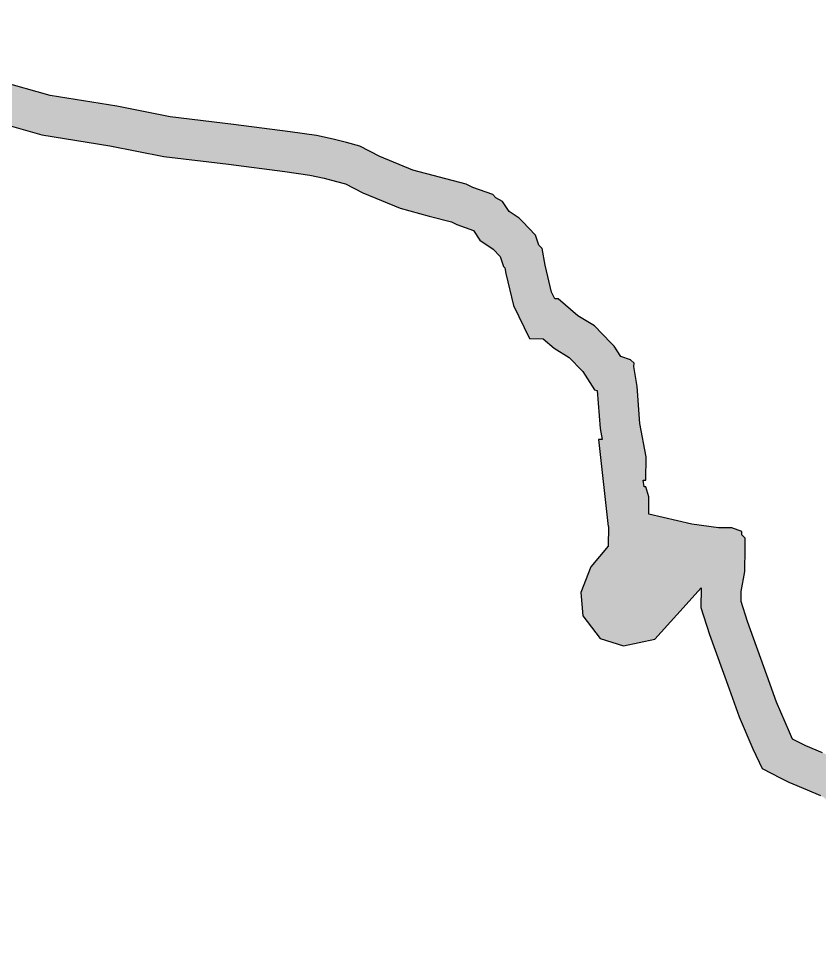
# Model space of a CAD drawing. Header units: metres. Extents: x 266352 to 301042, y 2101789 to 2138568.
# Drawn here: x 268672 to 269627, y 2134425 to 2135549 of the extents above; entities that cross this region are included whole.
import ezdxf

# ---------------------------------------------------------------- set-up
doc = ezdxf.new("R2010")
doc.units = ezdxf.units.M
doc.layers.add('MANGROOVE BUFFER ZONE', color=120, linetype='Continuous')

msp = doc.modelspace()

# ---------------------------------------------------------------- hatches: boundary and pattern name
at = {"layer": 'MANGROOVE BUFFER ZONE'}
h = msp.add_hatch(dxfattribs=at)
h.set_pattern_fill('GRASS', color=256, scale=0.59672345, angle=-0.7340003)
h.paths.add_polyline_path([(269654.2, 2135934.1), (269553.8, 2135950.8), (269516.6, 2135951.3), (269472.3, 2135950.5), (269433.1, 2135946.2), (269398.5, 2135942.4), (269344.5, 2135947.6), (269315.8, 2135956), (269262.7, 2135962.8), (269223.2, 2135955.8), (269187.7, 2135938.9), (269176.6, 2135929), (269153.7, 2135950.3), (269124.1, 2135969.8), (269078.7, 2135999), (269030, 2136015.6), (268980.3, 2136030.9), (268872.9, 2136093.4), (268798.6, 2136134.8), (268721.5, 2136146.5), (268673.3, 2136152.4), (268646.5, 2136160.6), (268624, 2136176.3), (268604.1, 2136193.1), (268566.4, 2136229.1), (268517.4, 2136259.8), (268459.6, 2136287), (268409.3, 2136320.2), (268366.5, 2136352.8), (268349.8, 2136377.5), (268345.6, 2136389.6), (268340.5, 2136439), (268318.8, 2136458.9), (268294.8, 2136464.1), (268269.8, 2136456.1), (268242.1, 2136430.4), (268235.6, 2136417.1), (268228.3, 2136405.1), (268218.3, 2136387.1), (268209.6, 2136363.2), (268207.8, 2136343.9), (268216.4, 2136331.5), (268225.3, 2136309.2), (268232.8, 2136301.5), (268239.5, 2136294.6), (268243.9, 2136285.6), (268261.5, 2136249.2), (268273.4, 2136207.5), (268287.2, 2136183.9), (268293.1, 2136171.7), (268292.8, 2136153.2), (268296.6, 2136137.3), (268296, 2136091.3), (268300, 2136091.3), (268291.3, 2136066.1), (268279.5, 2136043.3), (268279.3, 2136031.3), (268275.3, 2136023.4), (268274.9, 2135992.2), (268278.5, 2135968.3), (268278.3, 2135953), (268278.8, 2135952.1), (268274.1, 2135934.5), (268273.9, 2135917.6), (268277.5, 2135885.8), (268277.2, 2135866.9), (268290.5, 2135810.7), (268306.5, 2135766.4), (268325.5, 2135746.8), (268355.4, 2135736.4), (268361.3, 2135736.4), (268376.4, 2135724), (268439.5, 2135689.3), (268441.8, 2135668.8), (268441.6, 2135656.5), (268449.4, 2135640.5), (268449.2, 2135628), (268467, 2135609.8), (268470.9, 2135605.7), (268474.8, 2135601.7), (268482.7, 2135593.7), (268500.4, 2135575.4), (268508.4, 2135575.3), (268511.8, 2135571.9), (268524, 2135565.6), (268523.9, 2135560), (268527.1, 2135553.3), (268523.8, 2135546.8), (268523.3, 2135511.7), (268541.1, 2135493.4), (268548.9, 2135485.4), (268558.3, 2135475.8), (268574.1, 2135467.6), (268582.5, 2135459), (268590.3, 2135458.9), (268589.8, 2135427.1), (268643.4, 2135426.4), (268699.4, 2135410.7), (268780.5, 2135397.4), (268845.1, 2135384.5), (268922.1, 2135375.4), (268989.2, 2135366.6), (269019.1, 2135362.5), (269036.1, 2135358.8), (269050.8, 2135355), (269061.6, 2135352.1), (269082.4, 2135341.4), (269126.8, 2135322.9), (269161.7, 2135313.7), (269188.3, 2135306.7), (269194.6, 2135303.5), (269214.5, 2135296.6), (269222, 2135285.1), (269237.8, 2135274.3), (269246.2, 2135265.6), (269250.1, 2135253.6), (269251.8, 2135251.9), (269253, 2135245.1), (269262, 2135206.9), (269281.1, 2135167.5), (269297.3, 2135167.3), (269310.6, 2135156), (269328.4, 2135145), (269344, 2135129), (269344.6, 2135128.4), (269358.7, 2135106.6), (269361.8, 2135105.5), (269365.3, 2135060.2), (269367.7, 2135047.3), (269363.3, 2135047.4), (269375, 2134943.5), (269375.3, 2134943.5), (269375, 2134920), (269354.5, 2134895.5), (269342.4, 2134864.9), (269344.9, 2134836.9), (269365.5, 2134810.1), (269393.4, 2134801.3), (269430.8, 2134809.2), (269456.8, 2134838.3), (269485.8, 2134870.6), (269485.5, 2134846.9), (269495.7, 2134814.7), (269519.1, 2134749.9), (269531.1, 2134716.6), (269547.5, 2134678.3), (269558.8, 2134655), (269580.9, 2134643.6), (269590.6, 2134638.6), (269612.2, 2134629.6), (269628.1, 2134623), (269656.8, 2134604.5), (269682.1, 2134589.7), (269690.7, 2134582.5), (269722.3, 2134560.4), (269755, 2134553), (269779.4, 2134569.5), (269811.5, 2134562.7), (269837.1, 2134550), (269857.4, 2134532.4), (269831.8, 2134502.8), (269823.5, 2134478.1), (269836.6, 2134440), (269862.9, 2134425.4), (269916.2, 2134436.3), (269907.9, 2134453.5), (269942.6, 2134473.8), (269994, 2134474.3), (269994, 2134475.9), (269994.1, 2134482.1), (269986.1, 2134482.2), (269982.2, 2134486.3), (269946.5, 2134490.7), (269918.6, 2134487.1), (269894.6, 2134479.4), (269883.8, 2134476), (269887.6, 2134519.5), (269886.6, 2134554.9), (269874.7, 2134584.6), (269827.4, 2134608.3), (269779.9, 2134618.3), (269756.7, 2134612.8), (269737, 2134596.8), (269729.2, 2134612.8), (269709.5, 2134629), (269681.9, 2134645.3), (269650.3, 2134665.6), (269630.6, 2134673.8), (269610.8, 2134682), (269602.9, 2134686.1), (269595, 2134690.2), (269591.1, 2134698.2), (269575.6, 2134734.2), (269564.1, 2134766.2), (269541.1, 2134830.1), (269533.4, 2134854.1), (269533.6, 2134866), (269537.8, 2134889.8), (269538.2, 2134917.7), (269538.4, 2134929.6), (269534.4, 2134933.6), (269534.5, 2134937.6), (269522.6, 2134941.8), (269506.7, 2134942), (269474.9, 2134946.3), (269423.4, 2134958.1), (269423.6, 2134978.8), (269419.8, 2134990.8), (269417.8, 2134990.8), (269416.9, 2134998.8), (269419.9, 2134998.8), (269420.3, 2135026.6), (269412.8, 2135066.5), (269409.4, 2135110.3), (269405.7, 2135134.2), (269405.8, 2135138.2), (269401.8, 2135142.2), (269390, 2135146.4), (269382.2, 2135158.4), (269378.2, 2135162.4), (269358.6, 2135182.6), (269338.9, 2135194.8), (269315.3, 2135215), (269311.3, 2135215), (269307.4, 2135223), (269299.9, 2135255), (269296.1, 2135274.9), (269292.2, 2135278.9), (269288.4, 2135290.9), (269272.7, 2135307), (269268.8, 2135311.1), (269256.9, 2135319.2), (269249.1, 2135331.2), (269241.2, 2135335.3), (269237.3, 2135339.3), (269213.5, 2135347.6), (269205.6, 2135351.7), (269173.9, 2135360), (269142.2, 2135368.4), (269102.6, 2135384.8), (269078.9, 2135397), (269063, 2135401.2), (269047.2, 2135405.4), (269027.3, 2135409.6), (268995.6, 2135414), (268928.1, 2135422.8), (268852.6, 2135431.8), (268789.1, 2135444.5), (268709.7, 2135457.5), (268650.2, 2135474.2), (268638.3, 2135474.3), (268638.4, 2135478.3), (268638.4, 2135482.3), (268638.5, 2135486.2), (268638.7, 2135502.2), (268634.8, 2135510.2), (268630.8, 2135510.2), (268626.9, 2135514.2), (268615, 2135514.4), (268610.9, 2135510.5), (268606.9, 2135510.5), (268606.9, 2135506.5), (268602.9, 2135506.6), (268599, 2135510.6), (268595, 2135510.7), (268587.1, 2135514.8), (268583.2, 2135518.8), (268575.3, 2135526.8), (268571.4, 2135530.9), (268571.5, 2135534.8), (268575.5, 2135542.8), (268575.6, 2135546.7), (268575.7, 2135554.7), (268575.8, 2135562.6), (268571.9, 2135570.6), (268572, 2135578.6), (268568.1, 2135582.6), (268564.2, 2135590.6), (268560.3, 2135594.7), (268556.4, 2135602.7), (268548.5, 2135606.8), (268540.6, 2135610.8), (268532.8, 2135618.9), (268524.8, 2135623), (268520.9, 2135623), (268516.9, 2135627.1), (268509.1, 2135635.1), (268505.2, 2135639.1), (268501.2, 2135643.2), (268497.3, 2135647.2), (268497.4, 2135651.2), (268493.5, 2135659.2), (268489.6, 2135667.2), (268489.7, 2135671.2), (268486.1, 2135703), (268486.2, 2135715), (268482.3, 2135719), (268462.6, 2135731.2), (268403.3, 2135763.8), (268383.6, 2135780), (268379.7, 2135784), (268371.8, 2135784.1), (268363.8, 2135784.2), (268351.9, 2135788.3), (268348, 2135792.4), (268336.5, 2135824.3), (268325.2, 2135872.2), (268325.4, 2135888.1), (268321.8, 2135920), (268321.9, 2135928), (268326.1, 2135943.8), (268330.1, 2135947.8), (268330.2, 2135955.7), (268326.3, 2135963.7), (268326.4, 2135971.7), (268322.8, 2135995.6), (268323, 2136011.5), (268327, 2136019.4), (268327.2, 2136031.3), (268335.4, 2136047.2), (268339.5, 2136059), (268343.5, 2136059), (268347.5, 2136062.9), (268347.5, 2136066.9), (268351.6, 2136070.8), (268351.6, 2136074.8), (268351.7, 2136078.8), (268351.8, 2136086.7), (268352.3, 2136126.5), (268352.4, 2136134.5), (268348.4, 2136134.5), (268348.5, 2136138.5), (268344.5, 2136138.6), (268344.5, 2136142.5), (268340.8, 2136158.5), (268341, 2136178.4), (268337.2, 2136190.4), (268329.4, 2136206.4), (268317.8, 2136226.4), (268306.3, 2136266.4), (268287, 2136306.4), (268279.2, 2136322.4), (268275.3, 2136326.4), (268275.4, 2136334.4), (268271.4, 2136334.5), (268263.5, 2136338.5), (268259.6, 2136342.6), (268255.6, 2136346.6), (268255.7, 2136354.5), (268249.9, 2136366.6), (268255.9, 2136366.5), (268259.9, 2136370.4), (268260, 2136374.4), (268264, 2136374.3), (268268, 2136378.3), (268268, 2136382.2), (268272, 2136382.2), (268268.1, 2136390.2), (268301.7, 2136414.3), (268296.1, 2136386.2), (268306.7, 2136355.8), (268331.2, 2136319.5), (268381.6, 2136281.1), (268436.1, 2136245.2), (268494.4, 2136217.8), (268536.9, 2136191.1), (268572.1, 2136157.5), (268594.9, 2136138.3), (268625.4, 2136117), (268663.3, 2136105.5), (268714.9, 2136099.1), (268782.9, 2136088.8), (268849.3, 2136051.9), (268960.9, 2135986.8), (269015.3, 2135970.1), (269057.7, 2135955.6), (269098, 2135929.7), (269124, 2135912.5), (269146.3, 2135891.8), (269165.8, 2135874.7), (269178.9, 2135873.7), (269193.3, 2135879.7), (269214.5, 2135898.7), (269237.9, 2135909.9), (269263.8, 2135914.4), (269306, 2135909), (269335.4, 2135900.4), (269398.9, 2135894.3), (269438.3, 2135898.7), (269475.3, 2135902.7), (269516.7, 2135903.4), (269549.5, 2135903), (269639.4, 2135888), (269688.7, 2135863.6), (269714.7, 2135842.4), (269727.5, 2135821.7), (269741.2, 2135801.9), (269760.6, 2135779.9), (269788.2, 2135752.5), (269808, 2135731), (269811.9, 2135718.2), (269829.8, 2135765.9), (269838.7, 2135788.3), (269854.7, 2135820.5), (269837.3, 2135893.1), (269796.7, 2135811.4), (269779, 2135831.4), (269767.6, 2135848), (269751.1, 2135874.4), (269714.8, 2135904.1)])

# ---------------------------------------------------------------- linework, layer by layer
for points in [[(269630.6, 2134673.8), (269610.8, 2134682), (269602.9, 2134686.1), (269595, 2134690.2), (269591.1, 2134698.2), (269575.6, 2134734.2), (269564.1, 2134766.2), (269541.1, 2134830.1), (269533.4, 2134854.1), (269533.6, 2134866), (269537.8, 2134889.8), (269538.2, 2134917.7), (269538.4, 2134929.6), (269534.4, 2134933.6), (269534.5, 2134937.6), (269522.6, 2134941.8), (269506.7, 2134942), (269474.9, 2134946.3), (269423.4, 2134958.1), (269423.6, 2134978.8), (269419.8, 2134990.8), (269417.8, 2134990.8), (269416.9, 2134998.8), (269419.9, 2134998.8), (269420.3, 2135026.6), (269412.8, 2135066.5), (269409.4, 2135110.3), (269405.7, 2135134.2), (269405.8, 2135138.2), (269401.8, 2135142.2), (269390, 2135146.4), (269382.2, 2135158.4), (269378.2, 2135162.4), (269358.6, 2135182.6), (269338.9, 2135194.8), (269315.3, 2135215), (269311.3, 2135215), (269307.4, 2135223), (269299.9, 2135255), (269296.1, 2135274.9), (269292.2, 2135278.9), (269288.4, 2135290.9), (269272.7, 2135307), (269268.8, 2135311.1), (269256.9, 2135319.2), (269249.1, 2135331.2), (269241.2, 2135335.3), (269237.3, 2135339.3), (269213.5, 2135347.6), (269205.6, 2135351.7), (269173.9, 2135360), (269142.2, 2135368.4), (269102.6, 2135384.8), (269078.9, 2135397), (269063, 2135401.2), (269047.2, 2135405.4), (269027.3, 2135409.6), (268995.6, 2135414), (268928.1, 2135422.8), (268852.6, 2135431.8), (268789.1, 2135444.5), (268709.7, 2135457.5), (268650.2, 2135474.2)], [(268643.4, 2135426.4), (268699.4, 2135410.7), (268780.5, 2135397.4), (268845.1, 2135384.5), (268922.1, 2135375.4), (268989.2, 2135366.6), (269019.1, 2135362.5), (269036.1, 2135358.8), (269050.8, 2135355), (269061.6, 2135352.1), (269082.4, 2135341.4), (269126.8, 2135322.9), (269161.7, 2135313.7), (269188.3, 2135306.7), (269194.6, 2135303.5), (269214.5, 2135296.6), (269222, 2135285.1), (269237.8, 2135274.3), (269246.2, 2135265.6), (269250.1, 2135253.6), (269251.8, 2135251.9), (269253, 2135245.1), (269262, 2135206.9), (269281.1, 2135167.5), (269297.3, 2135167.3), (269310.6, 2135156), (269328.4, 2135145), (269344, 2135129), (269344.6, 2135128.4), (269358.7, 2135106.6), (269361.8, 2135105.5), (269365.3, 2135060.2), (269367.7, 2135047.3), (269363.3, 2135047.4), (269375, 2134943.5), (269375.3, 2134943.5), (269375, 2134920), (269354.5, 2134895.5), (269342.4, 2134864.9), (269344.9, 2134836.9), (269365.5, 2134810.1), (269393.4, 2134801.3), (269430.8, 2134809.2), (269456.8, 2134838.3), (269485.8, 2134870.6), (269485.5, 2134846.9), (269495.7, 2134814.7), (269519.1, 2134749.9), (269531.1, 2134716.6), (269547.5, 2134678.3), (269558.8, 2134655), (269580.9, 2134643.6), (269590.6, 2134638.6), (269612.2, 2134629.6), (269628.1, 2134623)]]:
    msp.add_lwpolyline(points, dxfattribs=at)

doc.saveas('drawing.dxf')
